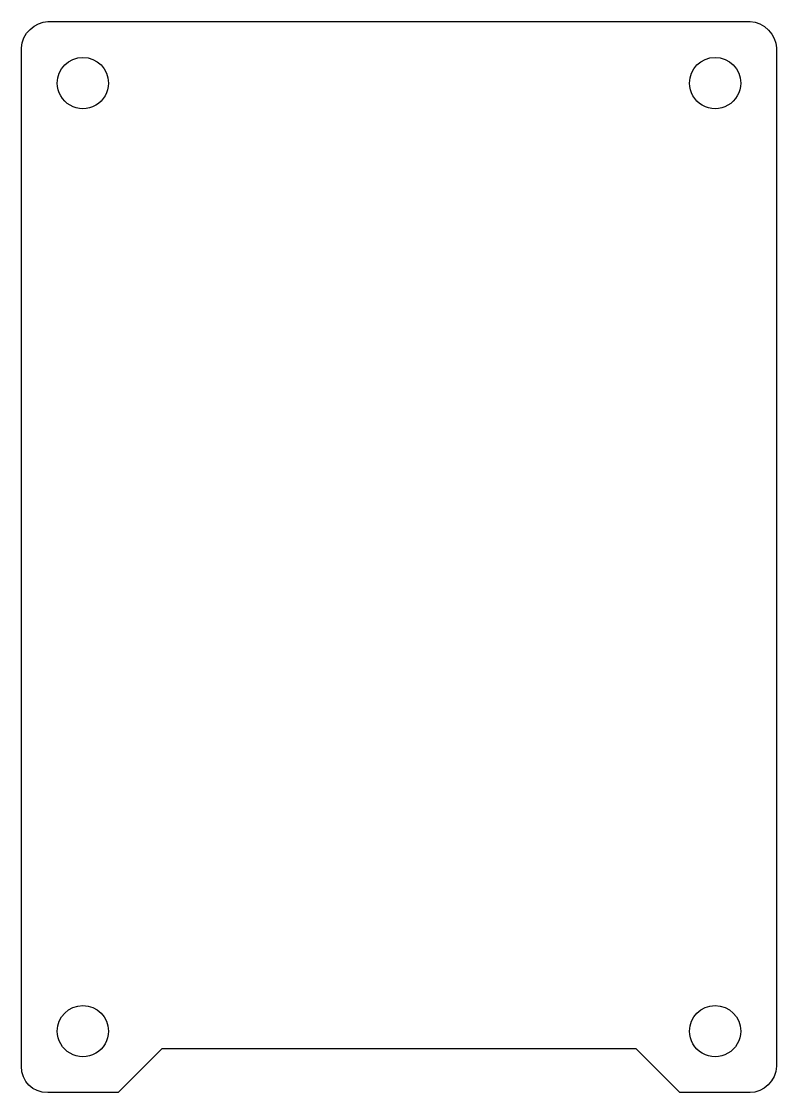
# Model space of a CAD drawing. Extents: x 0 to 43, y 19.8 to 80.8.
import ezdxf

# ---------------------------------------------------------------- set-up
doc = ezdxf.new("R2010")
doc.units = 0
doc.layers.get('0').update_dxf_attribs({"linetype": 'CONTINUOUS'})

msp = doc.modelspace()

# ---------------------------------------------------------------- linework, layer by layer
at = {"color": 7}
for points in [[(0, 21.300012), (0, 79.300001)], [(42.999999, 79.300001), (42.999999, 21.300012)], [(41.499999, 19.800001), (37.500001, 19.800001), (35.000001, 22.30001), (8, 22.30001), (5.5, 19.800001), (1.5, 19.800001)]]:
    msp.add_lwpolyline(points, dxfattribs=at)
for points in [[(4.959, 77.299994)], [(40.959, 77.299994)], [(4.959, 23.300008)], [(40.959, 23.300008)], [(0, 21.300012)]]:
    msp.add_lwpolyline(points, close=True, dxfattribs=at)
for points in [[(0, 79.300001), (0, 80.123438), (0.819041, 80.800001), (1.5, 80.800001)], [(1.5, 80.800001), (2.180959, 80.800001), (41.418713, 80.798872), (41.499999, 80.800001)], [(41.499999, 80.800001), (42.254811, 80.811769), (42.999999, 79.998086), (42.999999, 79.300001)], [(2.041, 77.299994), (2.041, 78.105777), (2.694217, 78.758994), (3.5, 78.758994)], [(3.5, 78.758994), (4.305783, 78.758994), (4.959, 78.105777), (4.959, 77.299994)], [(38.041, 77.299994), (38.041, 78.105777), (38.694217, 78.758993), (39.5, 78.758993)], [(39.5, 78.758993), (40.305783, 78.758993), (40.959, 78.105777), (40.959, 77.299994)], [(2.7705, 76.036463), (2.319084, 76.297088), (2.041, 76.778743), (2.041, 77.299994)], [(4.959, 77.299994), (4.959, 76.778743), (4.680916, 76.297088), (4.2295, 76.036463)], [(38.7705, 76.036463), (38.319084, 76.297088), (38.041, 76.778743), (38.041, 77.299994)], [(40.959, 77.299994), (40.959, 76.778743), (40.680916, 76.297088), (40.2295, 76.036463)], [(4.2295, 76.036463), (3.778084, 75.775837), (3.221916, 75.775837), (2.7705, 76.036463)], [(40.2295, 76.036463), (39.778084, 75.775837), (39.221916, 75.775837), (38.7705, 76.036463)], [(2.041, 23.300008), (2.041, 24.105792), (2.694217, 24.759008), (3.5, 24.759008)], [(3.5, 24.759008), (4.305783, 24.759008), (4.959, 24.105792), (4.959, 23.300008)], [(38.041, 23.300008), (38.041, 24.105792), (38.694217, 24.759008), (39.5, 24.759008)], [(39.5, 24.759008), (40.305783, 24.759008), (40.959, 24.105792), (40.959, 23.300008)], [(2.7705, 22.036477), (2.319084, 22.297103), (2.041, 22.778758), (2.041, 23.300008)], [(4.959, 23.300008), (4.959, 22.778758), (4.680916, 22.297103), (4.2295, 22.036477)], [(38.7705, 22.036477), (38.319084, 22.297103), (38.041, 22.778758), (38.041, 23.300008)], [(40.959, 23.300008), (40.959, 22.778758), (40.680916, 22.297103), (40.2295, 22.036477)], [(4.2295, 22.036477), (3.778084, 21.775852), (3.221916, 21.775852), (2.7705, 22.036477)], [(40.2295, 22.036477), (39.778084, 21.775852), (39.221916, 21.775852), (38.7705, 22.036477)], [(1.5, 19.800001), (0.635708, 19.800001), (0, 20.410956), (0, 21.300012)], [(42.999999, 21.300012), (42.999999, 20.485265), (42.218901, 19.800001), (41.499999, 19.800001)]]:
    msp.add_open_spline(points, degree=3, dxfattribs=at)

doc.saveas('drawing.dxf')
